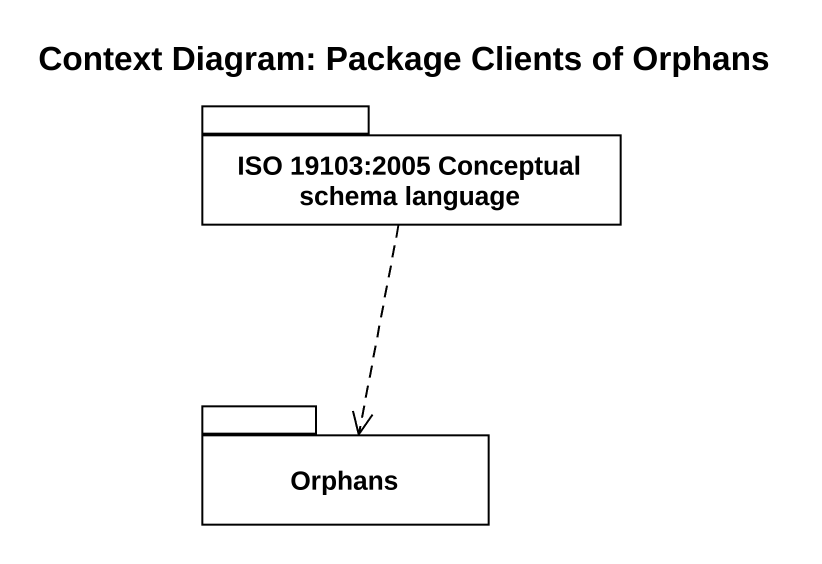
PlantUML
@startuml
title Context Diagram: Package Clients of Orphans
package "ISO 19103:2005 Conceptual schema language" as ISO_19103_2005_Conceptual {
}
package Orphans {
}
ISO_19103_2005_Conceptual ..> Orphans
@enduml
